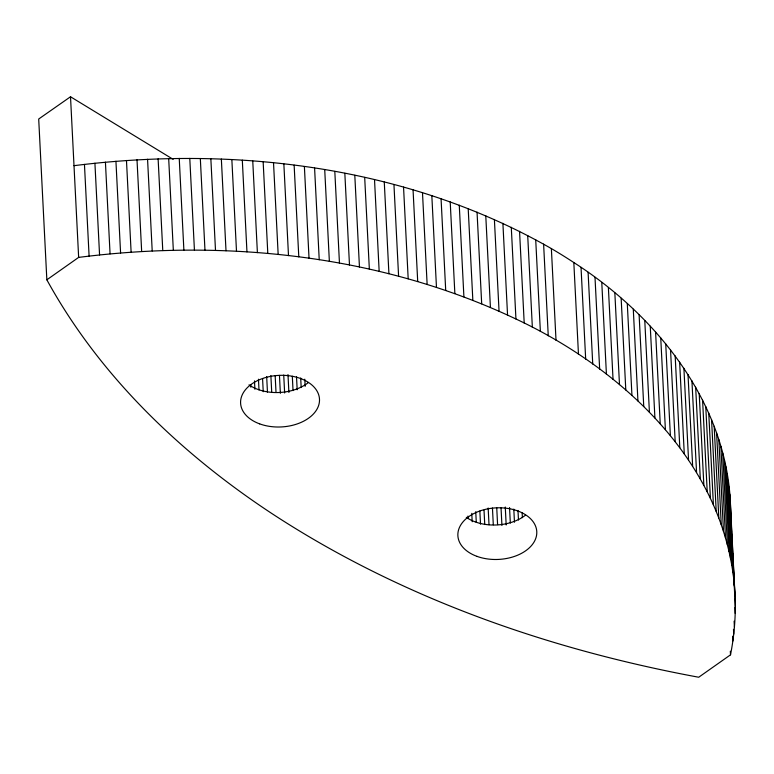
<?xml version="1.0" encoding="UTF-8"?>
<svg xmlns="http://www.w3.org/2000/svg" width="774" height="774" viewBox="0 0 774 774"><rect width="100%" height="100%" fill="white"/><g stroke="black" fill="none" stroke-linecap="round" stroke-linejoin="round"><path stroke-width="1.16" d="M730.617 517.042C732.388 410.52 660.067 317.737 573.824 262.541A569.722 372.265 -2.9 0 0 551.369 248.58C408.101 166.458 236.109 145.357 74.004 165.675M173.192 159.367L70.511 96.76L38.7 119.012L46.846 279.811C99.594 375.961 181.039 453.748 272.032 513.646C400.564 597.818 548.244 649.347 698.709 677.24L730.511 654.833C735 632.145 736.374 608.828 734.42 585.773L729.766 494.044M46.846 279.811L78.648 257.394C226.134 238.711 380.673 255.014 515.939 318.994C622.296 368.811 723.709 462.455 734.42 585.773M730.259 500.933L735.203 599.56M730.656 514.739L730.772 517.148M731.024 521.976L731.507 531.632M731.817 537.669L732.301 547.324M732.61 553.362L733.036 561.808M733.346 567.845L733.829 577.501M734.139 583.538L734.623 593.194M734.932 599.221L735.3 606.468M729.089 487.175L733.733 578.904M734.894 607.338L735.203 613.376M728.208 480.315L732.852 572.044M727.125 473.465L731.778 565.204M734.12 621.174L734.42 627.211M725.857 466.645L730.501 558.373M733.491 629.291L733.733 634.119M724.396 459.843L729.04 551.581M732.61 636.209L732.862 641.036M722.732 453.071L727.386 544.799M720.884 446.327L725.528 538.056M730.327 651.215L730.511 654.833M718.843 439.603L723.487 531.332M716.608 432.918L721.252 524.646M714.179 426.261L718.823 517.99M711.558 419.643L716.211 511.372M708.752 413.064L713.405 504.793M705.762 406.524L710.406 498.262M702.579 400.032L707.223 491.761M699.212 393.579L703.856 485.317M695.662 387.184L700.306 478.913M691.927 380.827L696.571 472.556M688.009 374.519L692.653 466.258M683.906 368.279L688.55 460.008M679.63 362.087L684.274 453.816M675.17 355.953L679.814 447.682M670.536 349.877L675.18 441.606M665.727 343.869L670.371 435.598M660.744 337.919L665.388 429.647M655.588 332.036L660.232 423.775M650.257 326.231L654.91 417.96M644.771 320.484L649.415 412.213M639.111 314.815L643.755 406.553M633.287 309.223L637.931 400.951M627.298 303.708L631.942 395.437M621.154 298.271L625.798 389.999M614.846 292.911L619.49 384.639M608.383 287.628L613.037 379.357M601.775 282.442L606.419 374.171M595.003 277.334L599.656 369.063M588.095 272.313L592.739 364.041M581.032 267.378L585.676 359.107M573.824 262.541L578.468 354.269M551.369 248.58L556.013 340.299M543.609 244.11L548.253 335.829M535.714 239.756L540.368 331.475M527.704 235.49L532.348 327.209M519.557 231.329L524.201 323.048M511.285 227.275L515.939 318.994M522.14 512.862L522.382 517.642M517.99 510.453L518.474 520.022M502.897 223.318L507.551 315.037M513.801 509.079L514.468 522.237M509.534 507.531L510.327 523.089M494.393 219.468L499.046 311.187M505.267 507.018L506.177 524.966M501.02 507.531L501.929 525.478M485.772 215.733L490.426 307.452M496.744 507.86L497.585 524.617M492.448 508.025L493.299 524.772M477.045 212.105L481.689 303.824M488.162 508.005L489.013 524.753M484.021 510.201L484.747 524.559M468.202 208.583L472.846 300.302M479.851 511.034L480.519 524.192M475.749 511.682L476.291 522.45M459.263 205.168L463.907 296.887M471.772 513.356L472.198 521.734M467.941 516.064L468.067 518.454M450.207 201.869L454.86 293.588M441.064 198.686L445.708 290.405M431.824 195.619L436.468 287.338M422.488 192.658L427.132 284.377M413.055 189.823L417.708 281.543M403.544 187.105L408.188 278.824M393.947 184.502L398.591 276.212M384.272 182.016L388.916 273.735M374.519 179.655L379.163 271.364M364.689 177.41L369.343 269.129M354.802 175.292L359.446 267.001M344.836 173.289L349.48 265.008M334.813 171.412L339.457 263.131M324.722 169.661L329.366 261.38M314.583 168.035L319.227 259.754M304.385 166.536L309.029 258.255M294.139 165.152L298.793 256.871M304.792 379.192L305.159 386.371M300.699 377.973L301.183 387.551M296.51 376.599L297.177 389.757M283.855 163.904L288.499 255.623M292.311 376.251L293.036 390.609M287.986 374.548L288.896 392.495M273.522 162.782L278.166 254.501M283.729 375.051L284.639 392.998M279.453 375.39L280.362 393.337M275.157 375.545L276.008 392.302M263.15 161.785L267.804 253.504M270.871 375.525L271.722 392.283M266.672 376.532L267.456 392.089M252.75 160.915L257.394 252.634M262.57 378.554L263.237 391.712M258.458 379.202L259 389.97M254.482 380.885L254.907 389.254M242.31 160.17L246.954 251.889M250.718 384.784L250.834 387.174M231.852 159.55L236.496 251.269M221.354 159.067L226.008 250.786M210.847 158.709L215.501 250.428M200.321 158.477L204.975 250.196M189.785 158.37L194.429 250.089M179.239 158.399L183.883 250.118M168.684 158.544L173.328 250.263M158.119 158.834L162.772 250.553M147.563 159.241L152.207 250.96M137.008 159.773L141.661 251.492M126.472 160.441L131.116 252.16M115.936 161.234L120.58 252.953M105.419 162.153L110.063 253.872M94.921 163.198L99.565 254.917M84.453 164.378L89.097 256.097M70.511 96.76L78.648 257.394M525.507 515.155A39.503 25.813 -2.9 0 1 466.296 517.342M308.216 382.685A39.503 25.813 -2.9 0 1 249.005 384.872M476.939 556.351A39.503 25.813 -2.9 0 0 536.788 532.996A39.503 25.813 -2.9 0 0 478.255 511.575A39.503 25.813 -2.9 0 0 476.939 556.351M259.648 423.871A39.503 25.813 -2.9 0 0 319.507 400.516A39.503 25.813 -2.9 0 0 260.964 379.105A39.503 25.813 -2.9 0 0 259.648 423.871"/></g></svg>
